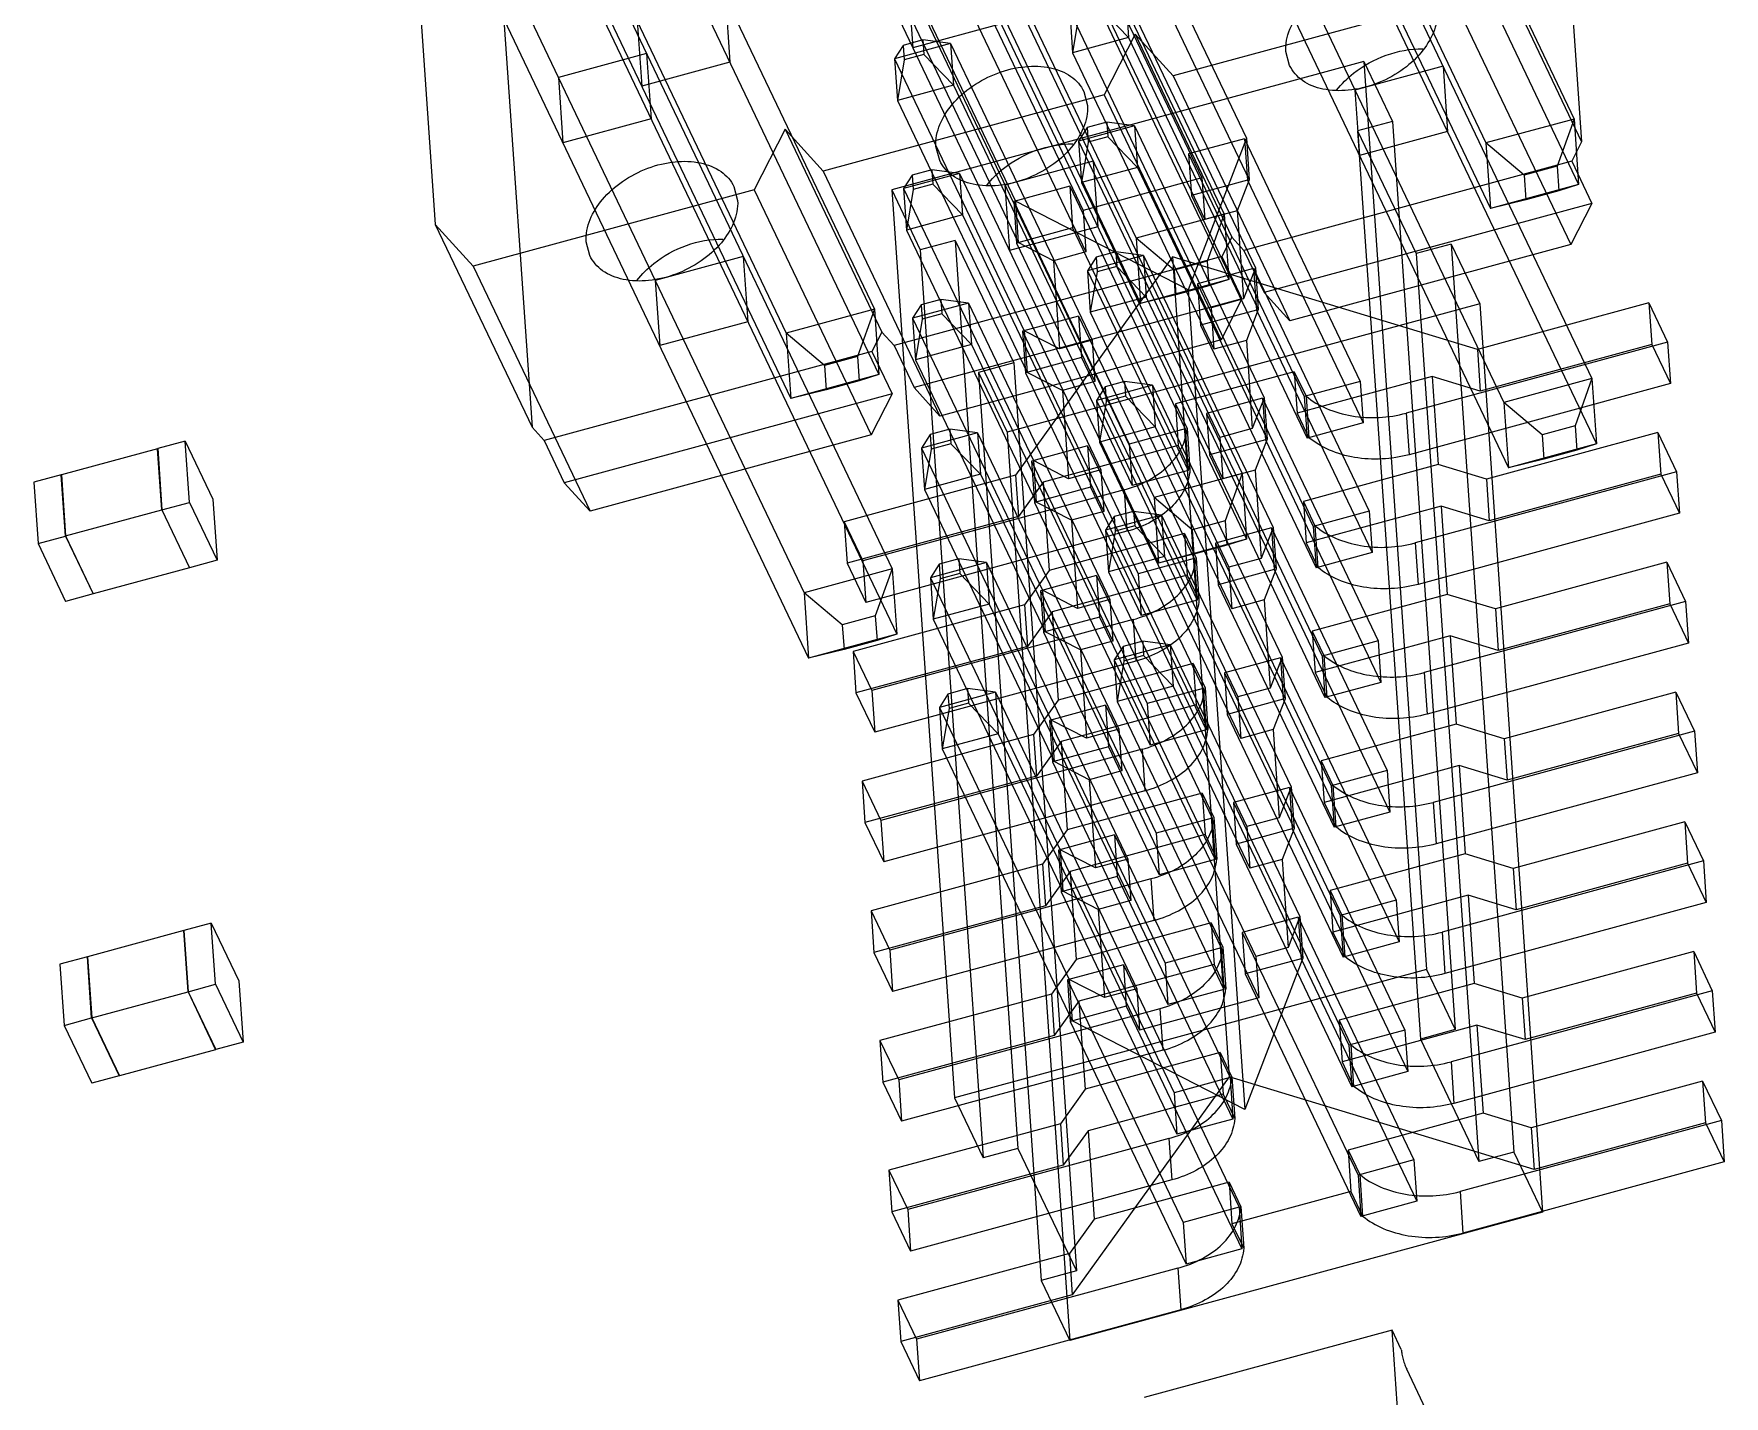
# Model space of a CAD drawing. Header units: millimetres. Extents: x 0 to 594, y 0 to 420.
# Drawn here: x 507.55 to 519.18, y 311.98 to 321.34 of the extents above; entities that cross this region are included whole.
import ezdxf

# ---------------------------------------------------------------- set-up
doc = ezdxf.new("R2010")
doc.units = ezdxf.units.MM
doc.header["$LTSCALE"] = 32.67
doc.layers.get('0').update_dxf_attribs({"linetype": 'CONTINUOUS'})

msp = doc.modelspace()

# ---------------------------------------------------------------- linework, layer by layer
at = {"color": 7, "linetype": 'CONTINUOUS'}
for p, q in [((514.624, 328.149), (518.148, 320.758)), ((514.018, 327.984), (517.542, 320.594)), ((514.655, 327.7), (518.179, 320.309)), ((514.049, 327.535), (517.573, 320.144)), ((512.217, 327.495), (515.742, 320.104)), ((511.611, 327.33), (515.136, 319.939)), ((512.249, 327.045), (515.773, 319.655)), ((509.811, 326.841), (513.336, 319.45)), ((511.642, 326.881), (515.167, 319.49)), ((509.205, 326.676), (512.729, 319.285)), ((509.842, 326.391), (513.367, 319.001)), ((514.747, 326.365), (518.271, 318.974)), ((509.236, 326.227), (512.76, 318.836)), ((514.141, 326.2), (517.665, 318.809)), ((514.778, 325.915), (518.303, 318.524)), ((512.341, 325.711), (515.865, 318.32)), ((514.172, 325.75), (517.696, 318.36)), ((511.734, 325.546), (515.259, 318.155)), ((512.372, 325.261), (515.896, 317.87)), ((511.765, 325.096), (515.29, 317.705)), ((509.934, 325.057), (513.459, 317.666)), ((509.328, 324.892), (512.852, 317.501)), ((509.965, 324.607), (513.49, 317.216)), ((509.359, 324.442), (512.883, 317.051)), ((518.002, 323.467), (518.2, 320.601)), ((510.118, 322.9), (510.316, 320.033)), ((514.617, 322.392), (515.589, 320.353)), ((515.002, 322.496), (515.894, 320.626)), ((513.799, 322.169), (514.771, 320.13)), ((515.022, 322.211), (515.914, 320.34)), ((513.414, 322.065), (514.306, 320.194)), ((514.637, 322.106), (515.609, 320.067)), ((517.535, 321.996), (518.2, 320.601)), ((513.818, 321.884), (514.791, 319.845)), ((513.433, 321.779), (514.325, 319.909)), ((513.569, 321.698), (513.6, 321.248)), ((512.311, 321.598), (512.342, 321.149)), ((515.064, 321.604), (515.956, 319.734)), ((515.064, 321.604), (515.083, 321.319)), ((517.322, 321.58), (515.39, 321.055)), ((517.322, 321.58), (518.126, 319.895)), ((510.783, 321.505), (510.981, 318.639)), ((514.679, 321.5), (515.651, 319.46)), ((514.679, 321.5), (514.698, 321.214)), ((514.745, 321.492), (514.698, 321.214)), ((515.083, 321.319), (514.879, 321.529)), ((511.705, 321.434), (511.736, 320.984)), ((514.207, 321.413), (513.6, 321.248)), ((513.86, 321.277), (513.475, 321.172)), ((513.534, 321.265), (513.475, 321.172)), ((513.669, 321.302), (513.534, 321.265)), ((513.534, 321.265), (513.541, 321.165)), ((513.86, 321.277), (513.669, 321.302)), ((513.669, 321.302), (513.676, 321.202)), ((513.86, 321.277), (513.88, 320.992)), ((513.86, 321.277), (514.833, 319.238)), ((515.083, 321.319), (514.698, 321.214)), ((515.129, 321.342), (514.916, 320.926)), ((515.083, 321.319), (515.975, 319.448)), ((515.39, 321.055), (515.129, 321.342)), ((515.129, 321.342), (515.794, 319.947)), ((511.769, 321.209), (511.163, 321.044)), ((512.342, 321.149), (511.736, 320.984)), ((511.769, 321.209), (511.8, 320.759)), ((516.703, 321.155), (513.455, 320.272)), ((513.475, 321.172), (513.495, 320.887)), ((513.475, 321.172), (514.367, 319.302)), ((513.541, 321.165), (513.495, 320.887)), ((513.676, 321.202), (513.541, 321.165)), ((513.88, 320.992), (513.676, 321.202)), ((514.698, 321.214), (515.671, 319.175)), ((516.191, 321.127), (516.166, 321.223)), ((517.247, 321.122), (516.641, 320.957)), ((516.703, 321.155), (517.134, 314.91)), ((516.703, 321.155), (516.9, 320.742)), ((517.247, 321.122), (517.278, 320.673)), ((511.163, 321.044), (511.194, 320.594)), ((515.39, 321.055), (516.193, 319.37)), ((514.916, 320.926), (512.983, 320.401)), ((513.88, 320.992), (513.495, 320.887)), ((513.495, 320.887), (514.387, 319.016)), ((513.88, 320.992), (514.852, 318.953)), ((514.776, 320.948), (514.801, 320.852)), ((514.916, 320.926), (515.72, 319.241)), ((516.641, 320.957), (516.672, 320.508)), ((511.8, 320.759), (511.194, 320.594)), ((512.722, 320.688), (512.51, 320.272)), ((512.983, 320.401), (512.722, 320.688)), ((512.722, 320.688), (513.387, 319.293)), ((515.125, 320.712), (514.74, 320.607)), ((514.799, 320.7), (514.74, 320.607)), ((514.934, 320.737), (514.799, 320.7)), ((514.799, 320.7), (514.806, 320.6)), ((515.125, 320.712), (514.934, 320.737)), ((514.934, 320.737), (514.941, 320.637)), ((515.125, 320.712), (516.017, 318.841)), ((515.125, 320.712), (515.145, 320.426)), ((516.9, 320.742), (516.659, 320.677)), ((516.659, 320.677), (517.061, 319.834)), ((516.659, 320.677), (517.091, 314.431)), ((517.278, 320.673), (516.672, 320.508)), ((516.9, 320.742), (517.331, 314.497)), ((518.148, 320.758), (517.542, 320.594)), ((518.148, 320.758), (518.032, 320.434)), ((518.148, 320.758), (518.179, 320.309)), ((513.785, 320.473), (513.759, 320.569)), ((514.74, 320.607), (515.712, 318.568)), ((514.74, 320.607), (514.76, 320.322)), ((514.806, 320.6), (514.76, 320.322)), ((514.941, 320.637), (514.806, 320.6)), ((515.145, 320.426), (514.941, 320.637)), ((515.894, 320.626), (515.494, 319.584)), ((515.882, 320.623), (515.497, 320.518)), ((515.882, 320.623), (516.677, 318.954)), ((515.882, 320.623), (515.902, 320.337)), ((515.894, 320.626), (515.914, 320.34)), ((517.804, 320.372), (517.542, 320.594)), ((517.542, 320.594), (517.573, 320.144)), ((518.2, 320.601), (518.132, 320.468)), ((514.841, 320.468), (514.234, 320.303)), ((515.145, 320.426), (514.76, 320.322)), ((514.841, 320.468), (514.872, 320.018)), ((515.145, 320.426), (516.037, 318.556)), ((515.497, 320.518), (516.292, 318.85)), ((515.497, 320.518), (515.517, 320.232)), ((518.132, 320.468), (515.877, 319.855)), ((518.032, 320.434), (517.804, 320.372)), ((518.032, 320.434), (518.043, 320.265)), ((518.132, 320.468), (518.27, 320.178)), ((512.983, 320.401), (513.787, 318.715)), ((513.922, 320.385), (513.537, 320.28)), ((513.596, 320.373), (513.537, 320.28)), ((513.731, 320.41), (513.596, 320.373)), ((513.596, 320.373), (513.603, 320.273)), ((513.738, 320.31), (513.603, 320.273)), ((513.922, 320.385), (513.731, 320.41)), ((513.731, 320.41), (513.738, 320.31)), ((513.942, 320.099), (513.738, 320.31)), ((513.922, 320.385), (513.942, 320.099)), ((513.922, 320.385), (514.894, 318.346)), ((514.234, 320.303), (514.265, 319.854)), ((514.76, 320.322), (515.732, 318.283)), ((515.589, 320.353), (514.771, 320.13)), ((515.902, 320.337), (515.517, 320.232)), ((515.589, 320.353), (515.609, 320.067)), ((515.914, 320.34), (515.832, 320.128)), ((515.902, 320.337), (516.697, 318.669)), ((518.179, 320.309), (517.573, 320.144)), ((517.804, 320.372), (517.816, 320.203)), ((518.179, 320.309), (518.043, 320.265)), ((512.51, 320.272), (510.577, 319.747)), ((512.37, 320.294), (512.395, 320.198)), ((512.51, 320.272), (513.313, 318.587)), ((513.455, 320.272), (513.886, 314.027)), ((513.455, 320.272), (513.651, 319.859)), ((513.537, 320.28), (513.557, 319.995)), ((513.537, 320.28), (514.429, 318.41)), ((513.603, 320.273), (513.557, 319.995)), ((514.679, 320.296), (514.294, 320.191)), ((514.294, 320.191), (514.313, 319.905)), ((514.294, 320.191), (515.089, 318.523)), ((515.494, 319.584), (514.306, 320.194)), ((514.306, 320.194), (514.325, 319.909)), ((514.679, 320.296), (514.698, 320.01)), ((514.679, 320.296), (515.474, 318.627)), ((515.517, 320.232), (516.312, 318.564)), ((517.816, 320.203), (517.573, 320.144)), ((518.043, 320.265), (517.816, 320.203)), ((513.942, 320.099), (513.557, 319.995)), ((513.942, 320.099), (514.914, 318.06)), ((514.771, 320.13), (514.791, 319.845)), ((515.742, 320.104), (515.136, 319.939)), ((515.832, 320.128), (515.609, 320.067)), ((515.742, 320.104), (515.625, 319.78)), ((515.742, 320.104), (515.773, 319.655)), ((515.832, 320.128), (515.874, 319.521)), ((518.27, 320.178), (516.016, 319.565)), ((518.27, 320.178), (518.126, 319.895)), ((510.577, 319.747), (510.316, 320.033)), ((510.316, 320.033), (510.981, 318.639)), ((513.557, 319.995), (514.449, 318.124)), ((514.872, 320.018), (514.265, 319.854)), ((514.698, 320.01), (514.313, 319.905)), ((514.698, 320.01), (515.494, 318.342)), ((511.378, 319.819), (511.353, 319.915)), ((513.892, 319.924), (513.651, 319.859)), ((513.651, 319.859), (514.083, 313.614)), ((513.892, 319.924), (514.323, 313.679)), ((513.892, 319.924), (514.294, 319.082)), ((514.313, 319.905), (515.109, 318.237)), ((514.568, 319.784), (514.325, 319.909)), ((514.791, 319.845), (514.568, 319.784)), ((514.996, 319.845), (514.861, 319.808)), ((515.187, 319.82), (514.996, 319.845)), ((514.996, 319.845), (515.003, 319.745)), ((515.398, 319.718), (515.136, 319.939)), ((515.136, 319.939), (515.167, 319.49)), ((515.794, 319.947), (515.726, 319.814)), ((515.877, 319.855), (515.794, 319.947)), ((515.877, 319.855), (516.016, 319.565)), ((518.126, 319.895), (516.193, 319.37)), ((517.302, 319.899), (517.061, 319.834)), ((517.061, 319.834), (517.492, 313.589)), ((517.302, 319.899), (517.733, 313.654)), ((517.302, 319.899), (517.499, 319.487)), ((510.577, 319.747), (511.38, 318.061)), ((512.434, 319.814), (511.828, 319.649)), ((512.434, 319.814), (512.465, 319.364)), ((515.726, 319.814), (513.471, 319.201)), ((515.386, 319.81), (514.307, 318.31)), ((514.568, 319.784), (514.61, 319.177)), ((515.187, 319.82), (514.802, 319.715)), ((514.861, 319.808), (514.802, 319.715)), ((514.861, 319.808), (514.868, 319.708)), ((515.003, 319.745), (514.868, 319.708)), ((515.206, 319.534), (515.003, 319.745)), ((515.187, 319.82), (516.079, 317.949)), ((515.187, 319.82), (515.206, 319.534)), ((517.484, 319.173), (515.386, 319.81)), ((515.386, 319.81), (515.775, 314.172)), ((515.625, 319.78), (515.398, 319.718)), ((515.398, 319.718), (515.41, 319.549)), ((515.944, 319.73), (515.558, 319.626)), ((515.625, 319.78), (515.637, 319.611)), ((515.726, 319.814), (515.864, 319.523)), ((515.956, 319.734), (515.874, 319.521)), ((515.944, 319.73), (516.739, 318.062)), ((515.944, 319.73), (515.963, 319.445)), ((515.956, 319.734), (515.975, 319.448)), ((511.828, 319.649), (511.859, 319.2)), ((514.802, 319.715), (515.774, 317.676)), ((514.802, 319.715), (514.821, 319.43)), ((514.868, 319.708), (514.821, 319.43)), ((515.773, 319.655), (515.167, 319.49)), ((515.637, 319.611), (515.41, 319.549)), ((515.558, 319.626), (516.354, 317.957)), ((515.558, 319.626), (515.578, 319.34)), ((515.773, 319.655), (515.637, 319.611)), ((513.984, 319.493), (513.599, 319.388)), ((515.864, 319.523), (513.609, 318.911)), ((513.793, 319.518), (513.658, 319.481)), ((513.984, 319.493), (513.793, 319.518)), ((513.793, 319.518), (513.799, 319.418)), ((513.984, 319.493), (514.003, 319.207)), ((513.984, 319.493), (514.956, 317.454)), ((517.499, 319.487), (514.25, 318.604)), ((515.206, 319.534), (514.821, 319.43)), ((515.41, 319.549), (515.167, 319.49)), ((515.206, 319.534), (516.098, 317.664)), ((515.494, 319.584), (515.883, 313.946)), ((515.874, 319.521), (515.651, 319.46)), ((515.864, 319.523), (515.72, 319.241)), ((516.193, 319.37), (516.016, 319.565)), ((518.663, 319.494), (517.484, 319.173)), ((517.499, 319.487), (517.93, 313.241)), ((518.663, 319.494), (518.791, 319.224)), ((518.663, 319.494), (518.682, 319.208)), ((513.336, 319.45), (512.729, 319.285)), ((513.336, 319.45), (513.219, 319.125)), ((513.336, 319.45), (513.367, 319.001)), ((513.658, 319.481), (513.599, 319.388)), ((513.599, 319.388), (513.618, 319.103)), ((513.599, 319.388), (514.491, 317.518)), ((513.665, 319.381), (513.618, 319.103)), ((513.658, 319.481), (513.665, 319.381)), ((513.799, 319.418), (513.665, 319.381)), ((514.003, 319.207), (513.799, 319.418)), ((514.74, 319.403), (514.355, 319.299)), ((514.74, 319.403), (514.76, 319.118)), ((514.74, 319.403), (515.536, 317.735)), ((514.821, 319.43), (515.794, 317.391)), ((515.963, 319.445), (515.578, 319.34)), ((515.651, 319.46), (515.671, 319.175)), ((515.975, 319.448), (515.894, 319.236)), ((515.963, 319.445), (516.759, 317.777)), ((512.465, 319.364), (511.859, 319.2)), ((512.992, 319.064), (512.729, 319.285)), ((512.729, 319.285), (512.76, 318.836)), ((513.387, 319.293), (513.319, 319.16)), ((513.471, 319.201), (513.387, 319.293)), ((514.355, 319.299), (514.375, 319.013)), ((514.355, 319.299), (515.151, 317.63)), ((514.61, 319.177), (514.367, 319.302)), ((514.367, 319.302), (514.387, 319.016)), ((515.578, 319.34), (516.374, 317.672)), ((513.319, 319.16), (511.064, 318.547)), ((513.319, 319.16), (513.458, 318.869)), ((513.471, 319.201), (513.609, 318.911)), ((514.003, 319.207), (513.618, 319.103)), ((515.72, 319.241), (513.787, 318.715)), ((514.003, 319.207), (514.976, 317.168)), ((514.833, 319.238), (514.61, 319.177)), ((514.833, 319.238), (514.852, 318.953)), ((515.894, 319.236), (515.671, 319.175)), ((515.894, 319.236), (515.935, 318.629)), ((518.791, 319.224), (516.994, 318.736)), ((517.484, 319.173), (517.503, 318.888)), ((518.682, 319.208), (517.503, 318.888)), ((518.682, 319.208), (518.811, 318.939)), ((518.791, 319.224), (518.811, 318.939)), ((513.219, 319.125), (512.992, 319.064)), ((512.992, 319.064), (513.003, 318.895)), ((513.219, 319.125), (513.231, 318.957)), ((513.618, 319.103), (514.51, 317.232)), ((514.294, 319.082), (514.053, 319.016)), ((514.294, 319.082), (514.725, 312.836)), ((514.76, 319.118), (514.375, 319.013)), ((514.76, 319.118), (515.556, 317.45)), ((516.224, 319.021), (515.406, 318.799)), ((516.224, 319.021), (516.305, 318.853)), ((516.224, 319.021), (516.244, 318.736)), ((513.367, 319.001), (512.76, 318.836)), ((513.231, 318.957), (513.003, 318.895)), ((513.367, 319.001), (513.231, 318.957)), ((513.787, 318.715), (513.609, 318.911)), ((514.053, 319.016), (514.484, 312.771)), ((514.053, 319.016), (514.25, 318.604)), ((514.375, 319.013), (515.171, 317.345)), ((514.629, 318.892), (514.387, 319.016)), ((514.852, 318.953), (514.629, 318.892)), ((515.248, 318.928), (514.863, 318.823)), ((514.922, 318.916), (514.863, 318.823)), ((515.057, 318.953), (514.922, 318.916)), ((514.922, 318.916), (514.929, 318.816)), ((515.248, 318.928), (515.057, 318.953)), ((515.057, 318.953), (515.064, 318.853)), ((515.248, 318.928), (516.14, 317.057)), ((515.248, 318.928), (515.268, 318.642)), ((517.173, 318.988), (516.244, 318.736)), ((516.677, 318.954), (516.292, 318.85)), ((516.677, 318.954), (516.697, 318.669)), ((518.811, 318.939), (517.014, 318.45)), ((517.503, 318.888), (517.173, 318.988)), ((517.173, 318.988), (517.214, 318.382)), ((518.271, 318.974), (517.665, 318.809)), ((518.271, 318.974), (518.155, 318.649)), ((518.271, 318.974), (518.303, 318.524)), ((513.458, 318.869), (511.203, 318.256)), ((513.003, 318.895), (512.76, 318.836)), ((513.458, 318.869), (513.313, 318.587)), ((514.629, 318.892), (514.671, 318.285)), ((514.863, 318.823), (515.836, 316.784)), ((514.863, 318.823), (514.883, 318.537)), ((514.929, 318.816), (514.883, 318.537)), ((515.064, 318.853), (514.929, 318.816)), ((515.268, 318.642), (515.064, 318.853)), ((515.406, 318.799), (515.486, 318.63)), ((515.406, 318.799), (515.426, 318.513)), ((516.005, 318.838), (515.62, 318.734)), ((516.017, 318.841), (515.935, 318.629)), ((516.005, 318.838), (516.801, 317.17)), ((516.005, 318.838), (516.025, 318.553)), ((516.017, 318.841), (516.037, 318.556)), ((516.292, 318.85), (516.312, 318.564)), ((516.305, 318.853), (516.324, 318.567)), ((517.928, 318.587), (517.665, 318.809)), ((517.665, 318.809), (517.696, 318.36)), ((515.62, 318.734), (516.416, 317.065)), ((515.62, 318.734), (515.64, 318.448)), ((516.244, 318.736), (516.324, 318.567)), ((516.994, 318.736), (517.014, 318.45)), ((511.064, 318.547), (510.981, 318.639)), ((513.313, 318.587), (511.38, 318.061)), ((514.045, 318.601), (513.66, 318.496)), ((513.719, 318.589), (513.66, 318.496)), ((513.854, 318.626), (513.719, 318.589)), ((513.719, 318.589), (513.726, 318.489)), ((514.045, 318.601), (513.854, 318.626)), ((513.854, 318.626), (513.861, 318.525)), ((514.045, 318.601), (514.065, 318.315)), ((514.045, 318.601), (515.017, 316.562)), ((514.25, 318.604), (514.681, 312.358)), ((515.268, 318.642), (514.883, 318.537)), ((515.474, 318.627), (515.089, 318.523)), ((515.268, 318.642), (516.16, 316.772)), ((515.474, 318.627), (515.494, 318.342)), ((515.486, 318.63), (515.506, 318.345)), ((515.935, 318.629), (515.712, 318.568)), ((515.712, 318.568), (515.732, 318.283)), ((516.037, 318.556), (515.955, 318.343)), ((516.697, 318.669), (516.312, 318.564)), ((518.724, 318.602), (517.545, 318.281)), ((518.155, 318.649), (517.928, 318.587)), ((517.928, 318.587), (517.939, 318.419)), ((518.155, 318.649), (518.167, 318.481)), ((518.724, 318.602), (518.853, 318.332)), ((518.724, 318.602), (518.744, 318.316)), ((508.406, 318.491), (507.744, 318.311)), ((508.406, 318.491), (508.407, 318.489)), ((508.435, 318.071), (508.406, 318.491)), ((508.596, 318.543), (508.407, 318.492)), ((508.407, 318.492), (508.436, 318.071)), ((508.596, 318.543), (508.785, 318.145)), ((508.625, 318.122), (508.596, 318.543)), ((511.064, 318.547), (511.203, 318.256)), ((513.66, 318.496), (514.552, 316.625)), ((513.66, 318.496), (513.68, 318.21)), ((513.726, 318.489), (513.68, 318.21)), ((513.861, 318.525), (513.726, 318.489)), ((514.065, 318.315), (513.861, 318.525)), ((514.802, 318.511), (514.417, 318.406)), ((515.426, 318.513), (514.497, 318.261)), ((514.802, 318.511), (514.822, 318.226)), ((514.802, 318.511), (515.597, 316.843)), ((514.883, 318.537), (515.855, 316.498)), ((515.089, 318.523), (515.109, 318.237)), ((515.426, 318.513), (515.506, 318.345)), ((516.025, 318.553), (515.64, 318.448)), ((515.64, 318.448), (516.435, 316.78)), ((516.025, 318.553), (516.82, 316.884)), ((518.303, 318.524), (517.696, 318.36)), ((518.167, 318.481), (517.939, 318.419)), ((518.303, 318.524), (518.167, 318.481)), ((514.417, 318.406), (514.437, 318.121)), ((514.417, 318.406), (515.212, 316.738)), ((514.671, 318.285), (514.429, 318.41)), ((514.429, 318.41), (514.449, 318.124)), ((514.894, 318.346), (514.671, 318.285)), ((514.894, 318.346), (514.914, 318.06)), ((515.494, 318.342), (515.109, 318.237)), ((515.955, 318.343), (515.732, 318.283)), ((515.955, 318.343), (515.997, 317.737)), ((517.214, 318.382), (516.286, 318.129)), ((518.853, 318.332), (517.056, 317.844)), ((517.545, 318.281), (517.214, 318.382)), ((517.939, 318.419), (517.696, 318.36)), ((518.853, 318.332), (518.873, 318.047)), ((507.743, 318.311), (507.554, 318.26)), ((507.554, 318.26), (507.584, 317.839)), ((507.772, 317.89), (507.743, 318.311)), ((507.743, 318.311), (507.744, 318.309)), ((507.744, 318.311), (507.773, 317.891)), ((511.38, 318.061), (511.203, 318.256)), ((514.307, 318.31), (513.128, 317.989)), ((515.054, 318.208), (513.257, 317.72)), ((514.065, 318.315), (513.68, 318.21)), ((513.68, 318.21), (514.572, 316.34)), ((514.065, 318.315), (515.037, 316.276)), ((514.307, 318.31), (514.327, 318.024)), ((514.497, 318.261), (514.327, 318.024)), ((514.822, 318.226), (514.437, 318.121)), ((514.497, 318.261), (514.539, 317.654)), ((514.822, 318.226), (515.617, 316.557)), ((515.054, 318.208), (515.073, 317.923)), ((515.865, 318.32), (515.259, 318.155)), ((515.865, 318.32), (515.749, 317.995)), ((515.865, 318.32), (515.896, 317.87)), ((517.545, 318.281), (517.565, 317.996)), ((518.744, 318.316), (517.565, 317.996)), ((518.744, 318.316), (518.873, 318.047)), ((508.436, 318.071), (508.625, 318.122)), ((508.625, 318.122), (508.815, 317.724)), ((508.785, 318.145), (508.815, 317.724)), ((514.437, 318.121), (515.232, 316.453)), ((514.691, 318), (514.449, 318.124)), ((515.521, 317.933), (515.259, 318.155)), ((515.259, 318.155), (515.29, 317.705)), ((516.286, 318.129), (516.366, 317.961)), ((516.286, 318.129), (516.305, 317.844)), ((517.234, 318.096), (516.305, 317.844)), ((517.565, 317.996), (517.234, 318.096)), ((517.234, 318.096), (517.276, 317.489)), ((507.773, 317.891), (508.435, 318.071)), ((508.435, 318.071), (508.625, 317.672)), ((508.436, 318.071), (508.626, 317.673)), ((513.128, 317.989), (513.257, 317.72)), ((513.128, 317.989), (513.148, 317.704)), ((514.327, 318.024), (513.148, 317.704)), ((514.914, 318.06), (514.691, 318)), ((514.691, 318), (514.733, 317.393)), ((515.31, 318.035), (514.925, 317.931)), ((514.984, 318.024), (514.925, 317.931)), ((515.119, 318.06), (514.984, 318.024)), ((514.984, 318.024), (514.991, 317.924)), ((515.31, 318.035), (515.119, 318.06)), ((515.119, 318.06), (515.126, 317.96)), ((515.31, 318.035), (516.202, 316.165)), ((515.31, 318.035), (515.33, 317.75)), ((515.749, 317.995), (515.521, 317.933)), ((515.749, 317.995), (515.76, 317.827)), ((516.739, 318.062), (516.354, 317.957)), ((516.739, 318.062), (516.759, 317.777)), ((518.873, 318.047), (517.076, 317.558)), ((507.584, 317.839), (507.772, 317.89)), ((507.772, 317.89), (507.962, 317.492)), ((507.773, 317.891), (507.963, 317.492)), ((515.073, 317.923), (513.276, 317.434)), ((515.468, 317.907), (514.539, 317.654)), ((514.925, 317.931), (515.897, 315.892)), ((514.925, 317.931), (514.945, 317.645)), ((514.991, 317.924), (514.945, 317.645)), ((515.126, 317.96), (514.991, 317.924)), ((515.33, 317.75), (515.126, 317.96)), ((515.896, 317.87), (515.29, 317.705)), ((515.468, 317.907), (515.548, 317.738)), ((515.468, 317.907), (515.487, 317.621)), ((515.521, 317.933), (515.533, 317.765)), ((516.067, 317.946), (515.682, 317.841)), ((515.896, 317.87), (515.76, 317.827)), ((516.079, 317.949), (515.997, 317.737)), ((516.067, 317.946), (516.862, 316.278)), ((516.067, 317.946), (516.086, 317.661)), ((516.079, 317.949), (516.098, 317.664)), ((516.354, 317.957), (516.374, 317.672)), ((516.366, 317.961), (516.386, 317.675)), ((507.584, 317.839), (507.773, 317.441)), ((515.33, 317.75), (514.945, 317.645)), ((515.533, 317.765), (515.29, 317.705)), ((515.33, 317.75), (516.222, 315.879)), ((515.76, 317.827), (515.533, 317.765)), ((515.682, 317.841), (516.477, 316.173)), ((515.682, 317.841), (515.701, 317.556)), ((516.305, 317.844), (516.386, 317.675)), ((516.759, 317.777), (516.374, 317.672)), ((517.056, 317.844), (517.076, 317.558)), ((508.625, 317.672), (507.963, 317.492)), ((508.625, 317.675), (508.625, 317.672)), ((508.815, 317.724), (508.626, 317.673)), ((513.459, 317.666), (512.852, 317.501)), ((513.148, 317.704), (513.276, 317.434)), ((513.257, 317.72), (513.276, 317.434)), ((513.459, 317.666), (513.342, 317.341)), ((513.459, 317.666), (513.49, 317.216)), ((514.107, 317.708), (513.722, 317.604)), ((513.781, 317.697), (513.722, 317.604)), ((513.916, 317.733), (513.781, 317.697)), ((513.781, 317.697), (513.788, 317.597)), ((513.923, 317.633), (513.788, 317.597)), ((514.107, 317.708), (513.916, 317.733)), ((513.916, 317.733), (513.923, 317.633)), ((514.126, 317.423), (513.923, 317.633)), ((514.107, 317.708), (515.079, 315.669)), ((514.107, 317.708), (514.126, 317.423)), ((514.539, 317.654), (514.369, 317.418)), ((514.945, 317.645), (515.917, 315.606)), ((515.536, 317.735), (515.151, 317.63)), ((515.151, 317.63), (515.171, 317.345)), ((515.536, 317.735), (515.556, 317.45)), ((515.548, 317.738), (515.568, 317.453)), ((516.086, 317.661), (515.701, 317.556)), ((515.997, 317.737), (515.774, 317.676)), ((515.774, 317.676), (515.794, 317.391)), ((516.098, 317.664), (516.017, 317.451)), ((516.086, 317.661), (516.882, 315.992)), ((518.786, 317.71), (517.607, 317.389)), ((518.786, 317.71), (518.915, 317.44)), ((518.786, 317.71), (518.806, 317.424)), ((513.722, 317.604), (514.614, 315.733)), ((513.722, 317.604), (513.741, 317.318)), ((513.788, 317.597), (513.741, 317.318)), ((514.864, 317.619), (514.478, 317.514)), ((514.478, 317.514), (514.498, 317.229)), ((514.478, 317.514), (515.274, 315.846)), ((514.733, 317.393), (514.491, 317.518)), ((514.491, 317.518), (514.51, 317.232)), ((515.487, 317.621), (514.559, 317.369)), ((514.864, 317.619), (514.883, 317.333)), ((514.864, 317.619), (515.659, 315.951)), ((515.487, 317.621), (515.568, 317.453)), ((515.701, 317.556), (516.497, 315.888)), ((507.962, 317.492), (507.773, 317.441)), ((507.962, 317.495), (507.962, 317.492)), ((513.115, 317.279), (512.852, 317.501)), ((512.852, 317.501), (512.883, 317.051)), ((514.369, 317.418), (513.19, 317.097)), ((514.126, 317.423), (513.741, 317.318)), ((514.126, 317.423), (515.099, 315.384)), ((514.369, 317.418), (514.389, 317.132)), ((514.956, 317.454), (514.733, 317.393)), ((514.956, 317.454), (514.976, 317.168)), ((515.556, 317.45), (515.171, 317.345)), ((516.017, 317.451), (515.794, 317.391)), ((516.017, 317.451), (516.059, 316.845)), ((517.276, 317.489), (516.347, 317.237)), ((518.915, 317.44), (517.118, 316.951)), ((517.607, 317.389), (517.276, 317.489)), ((518.806, 317.424), (517.627, 317.103)), ((518.806, 317.424), (518.934, 317.154)), ((518.915, 317.44), (518.934, 317.154)), ((513.342, 317.341), (513.115, 317.279)), ((513.115, 317.279), (513.127, 317.111)), ((515.115, 317.316), (513.318, 316.828)), ((513.342, 317.341), (513.354, 317.172)), ((513.741, 317.318), (514.633, 315.448)), ((514.559, 317.369), (514.389, 317.132)), ((514.883, 317.333), (514.498, 317.229)), ((514.559, 317.369), (514.6, 316.762)), ((514.883, 317.333), (515.679, 315.665)), ((515.115, 317.316), (515.135, 317.031)), ((517.607, 317.389), (517.627, 317.103)), ((513.49, 317.216), (512.883, 317.051)), ((513.354, 317.172), (513.127, 317.111)), ((513.49, 317.216), (513.354, 317.172)), ((514.498, 317.229), (515.294, 315.56)), ((514.753, 317.108), (514.51, 317.232)), ((514.976, 317.168), (514.753, 317.108)), ((515.181, 317.168), (515.046, 317.132)), ((515.371, 317.143), (515.181, 317.168)), ((515.181, 317.168), (515.187, 317.068)), ((516.347, 317.237), (516.428, 317.068)), ((516.347, 317.237), (516.367, 316.952)), ((517.296, 317.204), (516.367, 316.952)), ((516.801, 317.17), (516.416, 317.065)), ((516.801, 317.17), (516.82, 316.884)), ((517.627, 317.103), (517.296, 317.204)), ((517.296, 317.204), (517.338, 316.597)), ((513.127, 317.111), (512.883, 317.051)), ((513.19, 317.097), (513.318, 316.828)), ((513.19, 317.097), (513.209, 316.812)), ((514.389, 317.132), (513.209, 316.812)), ((514.753, 317.108), (514.795, 316.501)), ((515.371, 317.143), (514.986, 317.039)), ((515.046, 317.132), (514.986, 317.039)), ((515.046, 317.132), (515.052, 317.031)), ((515.187, 317.068), (515.052, 317.031)), ((515.391, 316.858), (515.187, 317.068)), ((515.371, 317.143), (516.263, 315.273)), ((515.371, 317.143), (515.391, 316.858)), ((516.128, 317.054), (515.743, 316.949)), ((516.14, 317.057), (516.059, 316.845)), ((516.128, 317.054), (516.924, 315.386)), ((516.128, 317.054), (516.148, 316.768)), ((516.14, 317.057), (516.16, 316.772)), ((516.416, 317.065), (516.435, 316.78)), ((516.428, 317.068), (516.447, 316.783)), ((518.934, 317.154), (517.137, 316.666)), ((515.135, 317.031), (513.338, 316.542)), ((515.529, 317.015), (514.6, 316.762)), ((514.986, 317.039), (515.959, 315)), ((514.986, 317.039), (515.006, 316.753)), ((515.052, 317.031), (515.006, 316.753)), ((515.529, 317.015), (515.61, 316.846)), ((515.529, 317.015), (515.549, 316.729)), ((515.743, 316.949), (516.539, 315.281)), ((515.743, 316.949), (515.763, 316.664)), ((516.367, 316.952), (516.447, 316.783)), ((517.118, 316.951), (517.137, 316.666)), ((513.209, 316.812), (513.338, 316.542)), ((513.318, 316.828), (513.338, 316.542)), ((514.168, 316.816), (513.783, 316.712)), ((513.977, 316.841), (513.842, 316.804)), ((514.168, 316.816), (513.977, 316.841)), ((513.977, 316.841), (513.984, 316.741)), ((514.168, 316.816), (515.141, 314.777)), ((514.168, 316.816), (514.188, 316.531)), ((515.391, 316.858), (515.006, 316.753)), ((515.597, 316.843), (515.212, 316.738)), ((515.391, 316.858), (516.283, 314.987)), ((515.597, 316.843), (515.617, 316.557)), ((515.61, 316.846), (515.629, 316.561)), ((516.059, 316.845), (515.836, 316.784)), ((516.82, 316.884), (516.435, 316.78)), ((518.848, 316.817), (517.668, 316.497)), ((518.848, 316.817), (518.976, 316.548)), ((518.848, 316.817), (518.867, 316.532)), ((513.842, 316.804), (513.783, 316.712)), ((513.783, 316.712), (514.675, 314.841)), ((513.783, 316.712), (513.803, 316.426)), ((513.849, 316.704), (513.803, 316.426)), ((513.842, 316.804), (513.849, 316.704)), ((513.984, 316.741), (513.849, 316.704)), ((514.188, 316.531), (513.984, 316.741)), ((514.6, 316.762), (514.43, 316.526)), ((514.925, 316.727), (514.54, 316.622)), ((515.549, 316.729), (514.62, 316.477)), ((514.925, 316.727), (514.945, 316.441)), ((514.925, 316.727), (515.721, 315.058)), ((515.006, 316.753), (515.979, 314.714)), ((515.212, 316.738), (515.232, 316.453)), ((515.549, 316.729), (515.629, 316.561)), ((516.148, 316.768), (515.763, 316.664)), ((515.836, 316.784), (515.855, 316.498)), ((516.16, 316.772), (516.078, 316.559)), ((516.148, 316.768), (516.944, 315.1)), ((514.54, 316.622), (515.336, 314.954)), ((514.54, 316.622), (514.56, 316.337)), ((514.795, 316.501), (514.552, 316.625)), ((514.552, 316.625), (514.572, 316.34)), ((515.763, 316.664), (516.559, 314.995)), ((517.338, 316.597), (516.409, 316.345)), ((517.668, 316.497), (517.338, 316.597)), ((514.43, 316.526), (513.251, 316.205)), ((514.188, 316.531), (513.803, 316.426)), ((514.188, 316.531), (515.16, 314.492)), ((514.43, 316.526), (514.45, 316.24)), ((514.62, 316.477), (514.45, 316.24)), ((514.62, 316.477), (514.662, 315.87)), ((515.017, 316.562), (514.795, 316.501)), ((515.017, 316.562), (515.037, 316.276)), ((515.617, 316.557), (515.232, 316.453)), ((516.078, 316.559), (515.855, 316.498)), ((516.078, 316.559), (516.12, 315.952)), ((518.976, 316.548), (517.179, 316.059)), ((517.668, 316.497), (517.688, 316.211)), ((518.867, 316.532), (517.688, 316.211)), ((518.867, 316.532), (518.996, 316.262)), ((518.976, 316.548), (518.996, 316.262)), ((515.177, 316.424), (513.38, 315.935)), ((513.803, 316.426), (514.695, 314.556)), ((514.945, 316.441), (514.56, 316.337)), ((514.945, 316.441), (515.74, 314.773)), ((515.177, 316.424), (515.197, 316.138)), ((514.45, 316.24), (513.271, 315.92)), ((514.56, 316.337), (515.355, 314.668)), ((514.814, 316.215), (514.572, 316.34)), ((515.037, 316.276), (514.814, 316.215)), ((516.409, 316.345), (516.489, 316.176)), ((516.409, 316.345), (516.429, 316.059)), ((517.357, 316.312), (516.429, 316.059)), ((516.862, 316.278), (516.477, 316.173)), ((516.862, 316.278), (516.882, 315.992)), ((518.996, 316.262), (517.199, 315.774)), ((517.688, 316.211), (517.357, 316.312)), ((517.357, 316.312), (517.399, 315.705)), ((513.251, 316.205), (513.38, 315.935)), ((513.251, 316.205), (513.271, 315.92)), ((515.197, 316.138), (513.4, 315.65)), ((515.591, 316.122), (514.662, 315.87)), ((514.814, 316.215), (514.856, 315.609)), ((515.591, 316.122), (515.671, 315.954)), ((515.591, 316.122), (515.61, 315.837)), ((516.19, 316.162), (515.805, 316.057)), ((516.202, 316.165), (516.12, 315.952)), ((516.19, 316.162), (516.985, 314.493)), ((516.19, 316.162), (516.21, 315.876)), ((516.202, 316.165), (516.222, 315.879)), ((516.477, 316.173), (516.497, 315.888)), ((516.489, 316.176), (516.509, 315.891)), ((515.805, 316.057), (516.6, 314.389)), ((515.805, 316.057), (515.825, 315.771)), ((516.429, 316.059), (516.509, 315.891)), ((517.179, 316.059), (517.199, 315.774)), ((513.271, 315.92), (513.4, 315.65)), ((513.38, 315.935), (513.4, 315.65)), ((515.659, 315.951), (515.274, 315.846)), ((515.659, 315.951), (515.679, 315.665)), ((515.671, 315.954), (515.691, 315.668)), ((516.12, 315.952), (515.897, 315.892)), ((515.897, 315.892), (515.917, 315.606)), ((516.882, 315.992), (516.497, 315.888)), ((518.909, 315.925), (517.73, 315.605)), ((518.909, 315.925), (519.038, 315.656)), ((518.909, 315.925), (518.929, 315.64)), ((514.662, 315.87), (514.492, 315.633)), ((514.987, 315.835), (514.602, 315.73)), ((515.61, 315.837), (514.682, 315.584)), ((514.987, 315.835), (515.782, 314.166)), ((514.987, 315.835), (515.006, 315.549)), ((515.274, 315.846), (515.294, 315.56)), ((515.61, 315.837), (515.691, 315.668)), ((516.21, 315.876), (515.825, 315.771)), ((515.825, 315.771), (516.62, 314.103)), ((516.222, 315.879), (516.14, 315.667)), ((516.21, 315.876), (517.005, 314.208)), ((514.602, 315.73), (515.397, 314.062)), ((514.602, 315.73), (514.621, 315.444)), ((514.856, 315.609), (514.614, 315.733)), ((514.614, 315.733), (514.633, 315.448)), ((515.079, 315.669), (514.856, 315.609)), ((515.079, 315.669), (515.099, 315.384)), ((515.679, 315.665), (515.294, 315.56)), ((516.14, 315.667), (515.917, 315.606)), ((516.14, 315.667), (516.182, 315.06)), ((517.399, 315.705), (516.47, 315.453)), ((519.038, 315.656), (517.241, 315.167)), ((517.73, 315.605), (517.399, 315.705)), ((519.038, 315.656), (519.057, 315.37)), ((514.492, 315.633), (513.313, 315.313)), ((514.492, 315.633), (514.512, 315.348)), ((514.682, 315.584), (514.512, 315.348)), ((515.006, 315.549), (514.621, 315.444)), ((514.682, 315.584), (514.724, 314.978)), ((515.006, 315.549), (515.802, 313.881)), ((517.73, 315.605), (517.75, 315.319)), ((518.929, 315.64), (517.75, 315.319)), ((518.929, 315.64), (519.057, 315.37)), ((515.238, 315.532), (513.441, 315.043)), ((514.621, 315.444), (515.417, 313.776)), ((514.876, 315.323), (514.633, 315.448)), ((515.238, 315.532), (515.258, 315.246)), ((516.47, 315.453), (516.551, 315.284)), ((516.47, 315.453), (516.49, 315.167)), ((517.419, 315.42), (516.49, 315.167)), ((517.75, 315.319), (517.419, 315.42)), ((517.419, 315.42), (517.461, 314.813)), ((513.313, 315.313), (513.441, 315.043)), ((513.313, 315.313), (513.333, 315.027)), ((514.512, 315.348), (513.333, 315.027)), ((515.099, 315.384), (514.876, 315.323)), ((514.876, 315.323), (514.918, 314.717)), ((516.924, 315.386), (516.539, 315.281)), ((516.924, 315.386), (516.944, 315.1)), ((519.057, 315.37), (517.26, 314.882)), ((508.775, 315.229), (508.587, 315.177)), ((508.775, 315.229), (508.965, 314.831)), ((508.804, 314.808), (508.775, 315.229)), ((515.258, 315.246), (513.461, 314.758)), ((515.652, 315.23), (514.724, 314.978)), ((515.652, 315.23), (515.733, 315.062)), ((515.652, 315.23), (515.672, 314.945)), ((516.251, 315.269), (515.866, 315.165)), ((516.263, 315.273), (516.182, 315.06)), ((516.251, 315.269), (517.047, 313.601)), ((516.251, 315.269), (516.271, 314.984)), ((516.263, 315.273), (516.283, 314.987)), ((516.539, 315.281), (516.559, 314.995)), ((516.551, 315.284), (516.571, 314.999)), ((508.586, 315.177), (507.924, 314.997)), ((508.586, 315.177), (508.587, 315.175)), ((508.615, 314.756), (508.586, 315.177)), ((508.587, 315.177), (508.616, 314.757)), ((515.866, 315.165), (516.662, 313.496)), ((515.866, 315.165), (515.886, 314.879)), ((516.49, 315.167), (516.571, 314.999)), ((516.944, 315.1), (516.559, 314.995)), ((517.241, 315.167), (517.26, 314.882)), ((507.923, 314.997), (507.734, 314.946)), ((507.923, 314.997), (507.924, 314.994)), ((507.952, 314.576), (507.923, 314.997)), ((507.924, 314.997), (507.953, 314.576)), ((513.333, 315.027), (513.461, 314.758)), ((513.441, 315.043), (513.461, 314.758)), ((514.724, 314.978), (514.554, 314.741)), ((515.721, 315.058), (515.336, 314.954)), ((515.336, 314.954), (515.355, 314.668)), ((515.721, 315.058), (515.74, 314.773)), ((515.733, 315.062), (515.752, 314.776)), ((516.283, 314.987), (515.883, 313.946)), ((516.271, 314.984), (515.886, 314.879)), ((516.182, 315.06), (515.959, 315)), ((515.959, 315), (515.979, 314.714)), ((516.271, 314.984), (517.067, 313.316)), ((518.971, 315.033), (517.792, 314.712)), ((518.971, 315.033), (519.099, 314.763)), ((518.971, 315.033), (518.99, 314.747)), ((507.734, 314.946), (507.763, 314.525)), ((517.134, 314.91), (513.886, 314.027)), ((515.048, 314.942), (514.663, 314.838)), ((514.663, 314.838), (515.459, 313.169)), ((514.663, 314.838), (514.683, 314.552)), ((514.918, 314.717), (514.675, 314.841)), ((514.675, 314.841), (514.695, 314.556)), ((515.672, 314.945), (514.743, 314.692)), ((515.048, 314.942), (515.844, 313.274)), ((515.048, 314.942), (515.068, 314.657)), ((515.672, 314.945), (515.752, 314.776)), ((515.886, 314.879), (516.682, 313.211)), ((517.134, 314.91), (517.331, 314.497)), ((507.953, 314.576), (508.615, 314.756)), ((508.615, 314.756), (508.805, 314.358)), ((508.616, 314.757), (508.804, 314.808)), ((508.616, 314.757), (508.806, 314.359)), ((508.804, 314.808), (508.994, 314.41)), ((508.965, 314.831), (508.994, 314.41)), ((514.554, 314.741), (513.374, 314.421)), ((514.554, 314.741), (514.573, 314.456)), ((515.141, 314.777), (514.918, 314.717)), ((515.141, 314.777), (515.16, 314.492)), ((515.74, 314.773), (515.355, 314.668)), ((517.461, 314.813), (516.532, 314.56)), ((519.099, 314.763), (517.302, 314.275)), ((517.792, 314.712), (517.461, 314.813)), ((518.99, 314.747), (517.811, 314.427)), ((518.99, 314.747), (519.119, 314.478)), ((519.099, 314.763), (519.119, 314.478)), ((515.3, 314.64), (513.503, 314.151)), ((514.743, 314.692), (514.573, 314.456)), ((515.068, 314.657), (514.683, 314.552)), ((514.743, 314.692), (514.785, 314.086)), ((515.068, 314.657), (515.864, 312.989)), ((515.979, 314.714), (515.16, 314.492)), ((515.3, 314.64), (515.32, 314.354)), ((517.792, 314.712), (517.811, 314.427)), ((507.763, 314.525), (507.952, 314.576)), ((507.763, 314.525), (507.953, 314.127)), ((507.952, 314.576), (508.142, 314.178)), ((507.953, 314.576), (508.143, 314.178)), ((514.683, 314.552), (515.479, 312.884)), ((515.883, 313.946), (514.695, 314.556)), ((516.532, 314.56), (516.612, 314.392)), ((516.532, 314.56), (516.552, 314.275)), ((517.48, 314.527), (516.552, 314.275)), ((516.985, 314.493), (516.6, 314.389)), ((516.985, 314.493), (517.005, 314.208)), ((517.331, 314.497), (517.091, 314.431)), ((517.811, 314.427), (517.48, 314.527)), ((517.48, 314.527), (517.522, 313.921)), ((508.994, 314.41), (508.806, 314.359)), ((513.374, 314.421), (513.503, 314.151)), ((513.374, 314.421), (513.394, 314.135)), ((514.573, 314.456), (513.394, 314.135)), ((516.6, 314.389), (516.62, 314.103)), ((516.612, 314.392), (516.632, 314.106)), ((517.091, 314.431), (517.492, 313.589)), ((519.119, 314.478), (517.322, 313.989)), ((508.805, 314.358), (508.143, 314.178)), ((508.805, 314.361), (508.805, 314.358)), ((515.32, 314.354), (513.523, 313.866)), ((515.714, 314.338), (514.785, 314.086)), ((515.714, 314.338), (515.794, 314.17)), ((515.714, 314.338), (515.734, 314.053)), ((516.552, 314.275), (516.632, 314.106)), ((517.302, 314.275), (517.322, 313.989)), ((508.142, 314.178), (507.953, 314.127)), ((508.141, 314.181), (508.142, 314.178)), ((513.503, 314.151), (513.523, 313.866)), ((515.775, 314.172), (514.696, 312.671)), ((515.782, 314.166), (515.397, 314.062)), ((517.873, 313.535), (515.775, 314.172)), ((515.782, 314.166), (515.802, 313.881)), ((515.794, 314.17), (515.814, 313.884)), ((517.005, 314.208), (516.62, 314.103)), ((519.032, 314.141), (517.853, 313.82)), ((519.032, 314.141), (519.161, 313.871)), ((519.032, 314.141), (519.052, 313.855)), ((513.394, 314.135), (513.523, 313.866)), ((513.886, 314.027), (514.083, 313.614)), ((514.785, 314.086), (514.615, 313.849)), ((515.734, 314.053), (514.805, 313.8)), ((515.397, 314.062), (515.417, 313.776)), ((515.734, 314.053), (515.814, 313.884)), ((517.522, 313.921), (516.594, 313.668)), ((517.853, 313.82), (517.522, 313.921)), ((514.615, 313.849), (513.436, 313.529)), ((514.615, 313.849), (514.635, 313.564)), ((514.805, 313.8), (514.635, 313.564)), ((514.805, 313.8), (514.847, 313.193)), ((515.802, 313.881), (515.417, 313.776)), ((519.161, 313.871), (517.364, 313.383)), ((517.853, 313.82), (517.873, 313.535)), ((519.052, 313.855), (517.873, 313.535)), ((519.052, 313.855), (519.181, 313.586)), ((519.161, 313.871), (519.181, 313.586)), ((515.362, 313.747), (513.565, 313.259)), ((514.323, 313.679), (514.083, 313.614)), ((514.323, 313.679), (514.725, 312.836)), ((515.362, 313.747), (515.381, 313.462)), ((514.635, 313.564), (513.456, 313.243)), ((516.594, 313.668), (516.674, 313.5)), ((516.594, 313.668), (516.613, 313.383)), ((517.047, 313.601), (516.662, 313.496)), ((517.047, 313.601), (517.067, 313.316)), ((519.181, 313.586), (517.384, 313.097)), ((517.733, 313.654), (517.492, 313.589)), ((517.733, 313.654), (517.93, 313.241)), ((513.436, 313.529), (513.565, 313.259)), ((513.436, 313.529), (513.456, 313.243)), ((515.381, 313.462), (513.584, 312.973)), ((515.776, 313.446), (514.847, 313.193)), ((515.776, 313.446), (515.856, 313.277)), ((515.776, 313.446), (515.795, 313.16)), ((516.662, 313.496), (516.682, 313.211)), ((516.674, 313.5), (516.694, 313.214)), ((516.613, 313.383), (515.795, 313.16)), ((516.613, 313.383), (516.694, 313.214)), ((517.364, 313.383), (517.384, 313.097)), ((513.456, 313.243), (513.584, 312.973)), ((513.565, 313.259), (513.584, 312.973)), ((517.93, 313.241), (514.681, 312.358)), ((515.844, 313.274), (515.459, 313.169)), ((515.844, 313.274), (515.864, 312.989)), ((515.856, 313.277), (515.876, 312.992)), ((517.067, 313.316), (516.682, 313.211)), ((514.847, 313.193), (514.677, 312.957)), ((515.459, 313.169), (515.479, 312.884)), ((515.795, 313.16), (515.876, 312.992)), ((515.864, 312.989), (515.479, 312.884)), ((514.677, 312.957), (513.498, 312.636)), ((514.677, 312.957), (514.696, 312.671)), ((515.423, 312.855), (513.626, 312.367)), ((514.725, 312.836), (514.484, 312.771)), ((514.484, 312.771), (514.681, 312.358)), ((515.423, 312.855), (515.443, 312.57)), ((513.498, 312.636), (513.626, 312.367)), ((513.498, 312.636), (513.517, 312.351)), ((514.696, 312.671), (513.517, 312.351)), ((515.443, 312.57), (513.646, 312.081)), ((516.897, 312.43), (515.192, 311.966)), ((516.96, 312.297), (516.897, 312.43)), ((517.047, 310.252), (516.897, 312.43)), ((513.517, 312.351), (513.646, 312.081)), ((513.626, 312.367), (513.646, 312.081)), ((517.503, 311.099), (516.997, 312.16))]:
    msp.add_line(p, q, dxfattribs=at)
for points, knots in [([(516.166, 321.223), (516.159, 321.326), (516.24, 321.494), (516.415, 321.646), (516.587, 321.736), (516.771, 321.78), (516.947, 321.775), (517.095, 321.719), (517.163, 321.643), (517.183, 321.602)], [0, 0, 0, 0, 0.22977, 0.36898, 0.514507, 0.656456, 0.786095, 0.899249, 1, 1, 1, 1]), ([(517.208, 321.506), (517.215, 321.403), (517.133, 321.235), (516.959, 321.083), (516.786, 320.993), (516.602, 320.949), (516.426, 320.954), (516.278, 321.01), (516.211, 321.086), (516.191, 321.127)], [0, 0, 0, 0, 0.22977, 0.36898, 0.514507, 0.656456, 0.786095, 0.899249, 1, 1, 1, 1]), ([(516.515, 320.956), (516.549, 321), (516.708, 321.157), (516.939, 321.244), (517.107, 321.241)], [0, 0, 0, 0, 0.245931, 1, 1, 1, 1]), ([(513.759, 320.569), (513.752, 320.672), (513.834, 320.84), (514.008, 320.991), (514.181, 321.082), (514.365, 321.126), (514.541, 321.121), (514.689, 321.065), (514.757, 320.989), (514.776, 320.948)], [0, 0, 0, 0, 0.22977, 0.36898, 0.514507, 0.656456, 0.786095, 0.899249, 1, 1, 1, 1]), ([(514.801, 320.852), (514.809, 320.749), (514.727, 320.581), (514.552, 320.429), (514.38, 320.339), (514.196, 320.294), (514.02, 320.3), (513.872, 320.356), (513.804, 320.432), (513.785, 320.473)], [0, 0, 0, 0, 0.22977, 0.36898, 0.514507, 0.656456, 0.786095, 0.899249, 1, 1, 1, 1]), ([(514.109, 320.302), (514.142, 320.346), (514.302, 320.503), (514.532, 320.59), (514.7, 320.587)], [0, 0, 0, 0, 0.245931, 1, 1, 1, 1]), ([(511.353, 319.915), (511.346, 320.018), (511.428, 320.186), (511.602, 320.337), (511.774, 320.427), (511.959, 320.472), (512.134, 320.467), (512.283, 320.41), (512.35, 320.335), (512.37, 320.294)], [0, 0, 0, 0, 0.22977, 0.36898, 0.514507, 0.656456, 0.786095, 0.899249, 1, 1, 1, 1]), ([(512.395, 320.198), (512.402, 320.095), (512.32, 319.926), (512.146, 319.775), (511.974, 319.685), (511.789, 319.64), (511.614, 319.645), (511.465, 319.702), (511.398, 319.778), (511.378, 319.819)], [0, 0, 0, 0, 0.22977, 0.36898, 0.514507, 0.656456, 0.786095, 0.899249, 1, 1, 1, 1]), ([(511.703, 319.648), (511.736, 319.692), (511.895, 319.849), (512.126, 319.936), (512.294, 319.933)], [0, 0, 0, 0, 0.245931, 1, 1, 1, 1]), ([(516.305, 318.853), (516.347, 318.818), (516.448, 318.759), (516.621, 318.71), (516.808, 318.7), (516.933, 318.719), (516.994, 318.736)], [0, 0, 0, 0, 0.228488, 0.477208, 0.738074, 1, 1, 1, 1]), ([(515.054, 318.208), (515.112, 318.224), (515.222, 318.267), (515.36, 318.365), (515.455, 318.488), (515.483, 318.584), (515.486, 318.63)], [0, 0, 0, 0, 0.283981, 0.54639, 0.783327, 1, 1, 1, 1]), ([(517.014, 318.45), (516.953, 318.434), (516.827, 318.414), (516.64, 318.424), (516.468, 318.473), (516.367, 318.532), (516.324, 318.567)], [0, 0, 0, 0, 0.261926, 0.522792, 0.771512, 1, 1, 1, 1]), ([(515.506, 318.345), (515.503, 318.299), (515.475, 318.203), (515.38, 318.08), (515.242, 317.982), (515.132, 317.939), (515.073, 317.923)], [0, 0, 0, 0, 0.216673, 0.45361, 0.716019, 1, 1, 1, 1]), ([(516.366, 317.961), (516.409, 317.926), (516.509, 317.867), (516.682, 317.818), (516.869, 317.807), (516.995, 317.827), (517.056, 317.844)], [0, 0, 0, 0, 0.228488, 0.477208, 0.738074, 1, 1, 1, 1]), ([(515.115, 317.316), (515.174, 317.332), (515.284, 317.375), (515.422, 317.473), (515.517, 317.596), (515.545, 317.692), (515.548, 317.738)], [0, 0, 0, 0, 0.283981, 0.54639, 0.783327, 1, 1, 1, 1]), ([(517.076, 317.558), (517.015, 317.542), (516.889, 317.522), (516.702, 317.532), (516.529, 317.581), (516.428, 317.64), (516.386, 317.675)], [0, 0, 0, 0, 0.261926, 0.522792, 0.771512, 1, 1, 1, 1]), ([(515.568, 317.453), (515.565, 317.407), (515.537, 317.311), (515.442, 317.187), (515.303, 317.089), (515.194, 317.047), (515.135, 317.031)], [0, 0, 0, 0, 0.216673, 0.45361, 0.716019, 1, 1, 1, 1]), ([(516.428, 317.068), (516.47, 317.033), (516.571, 316.974), (516.744, 316.926), (516.931, 316.915), (517.057, 316.935), (517.118, 316.951)], [0, 0, 0, 0, 0.228488, 0.477208, 0.738074, 1, 1, 1, 1]), ([(515.177, 316.424), (515.235, 316.44), (515.345, 316.483), (515.483, 316.581), (515.579, 316.704), (515.607, 316.8), (515.61, 316.846)], [0, 0, 0, 0, 0.283981, 0.54639, 0.783327, 1, 1, 1, 1]), ([(517.137, 316.666), (517.076, 316.649), (516.951, 316.63), (516.763, 316.64), (516.591, 316.689), (516.49, 316.748), (516.447, 316.783)], [0, 0, 0, 0, 0.261926, 0.522792, 0.771512, 1, 1, 1, 1]), ([(515.197, 316.138), (515.255, 316.155), (515.365, 316.197), (515.503, 316.295), (515.598, 316.418), (515.626, 316.514), (515.629, 316.561)], [0, 0, 0, 0, 0.285301, 0.546392, 0.782252, 1, 1, 1, 1]), ([(516.489, 316.176), (516.532, 316.141), (516.633, 316.082), (516.805, 316.033), (516.992, 316.023), (517.118, 316.043), (517.179, 316.059)], [0, 0, 0, 0, 0.228488, 0.477208, 0.738074, 1, 1, 1, 1]), ([(515.671, 315.954), (515.668, 315.908), (515.64, 315.811), (515.545, 315.689), (515.407, 315.59), (515.297, 315.548), (515.238, 315.532)], [0, 0, 0, 0, 0.217748, 0.453608, 0.714699, 1, 1, 1, 1]), ([(517.199, 315.774), (517.138, 315.757), (517.012, 315.738), (516.825, 315.748), (516.652, 315.797), (516.551, 315.856), (516.509, 315.891)], [0, 0, 0, 0, 0.261926, 0.522792, 0.771512, 1, 1, 1, 1]), ([(515.258, 315.246), (515.317, 315.263), (515.427, 315.305), (515.565, 315.403), (515.66, 315.526), (515.687, 315.622), (515.691, 315.668)], [0, 0, 0, 0, 0.285301, 0.546392, 0.782252, 1, 1, 1, 1]), ([(516.551, 315.284), (516.593, 315.249), (516.694, 315.19), (516.867, 315.141), (517.054, 315.131), (517.18, 315.15), (517.241, 315.167)], [0, 0, 0, 0, 0.228488, 0.477208, 0.738074, 1, 1, 1, 1]), ([(515.733, 315.062), (515.729, 315.015), (515.702, 314.919), (515.606, 314.796), (515.469, 314.698), (515.359, 314.656), (515.3, 314.64)], [0, 0, 0, 0, 0.217748, 0.453608, 0.714699, 1, 1, 1, 1]), ([(517.26, 314.882), (517.199, 314.865), (517.074, 314.845), (516.887, 314.856), (516.714, 314.905), (516.613, 314.964), (516.571, 314.999)], [0, 0, 0, 0, 0.261926, 0.522792, 0.771512, 1, 1, 1, 1]), ([(515.32, 314.354), (515.378, 314.37), (515.489, 314.413), (515.626, 314.511), (515.722, 314.634), (515.749, 314.73), (515.752, 314.776)], [0, 0, 0, 0, 0.285301, 0.546392, 0.782252, 1, 1, 1, 1]), ([(516.612, 314.392), (516.655, 314.357), (516.756, 314.298), (516.929, 314.249), (517.116, 314.239), (517.241, 314.258), (517.302, 314.275)], [0, 0, 0, 0, 0.228488, 0.477208, 0.738074, 1, 1, 1, 1]), ([(515.362, 313.747), (515.42, 313.763), (515.53, 313.806), (515.668, 313.904), (515.763, 314.027), (515.791, 314.123), (515.794, 314.17)], [0, 0, 0, 0, 0.283981, 0.54639, 0.783327, 1, 1, 1, 1]), ([(517.322, 313.989), (517.261, 313.973), (517.135, 313.953), (516.948, 313.964), (516.776, 314.012), (516.675, 314.071), (516.632, 314.106)], [0, 0, 0, 0, 0.261926, 0.522792, 0.771512, 1, 1, 1, 1]), ([(515.814, 313.884), (515.811, 313.838), (515.783, 313.742), (515.688, 313.619), (515.55, 313.521), (515.44, 313.478), (515.381, 313.462)], [0, 0, 0, 0, 0.216673, 0.45361, 0.716019, 1, 1, 1, 1]), ([(516.674, 313.5), (516.716, 313.465), (516.817, 313.406), (516.99, 313.357), (517.177, 313.347), (517.303, 313.366), (517.364, 313.383)], [0, 0, 0, 0, 0.228488, 0.477208, 0.738074, 1, 1, 1, 1]), ([(515.423, 312.855), (515.482, 312.871), (515.592, 312.914), (515.73, 313.012), (515.825, 313.135), (515.853, 313.231), (515.856, 313.277)], [0, 0, 0, 0, 0.283981, 0.54639, 0.783327, 1, 1, 1, 1]), ([(516.694, 313.214), (516.737, 313.179), (516.837, 313.12), (517.01, 313.072), (517.197, 313.061), (517.322, 313.081), (517.384, 313.097)], [0, 0, 0, 0, 0.22964, 0.477208, 0.736806, 1, 1, 1, 1]), ([(515.876, 312.992), (515.873, 312.946), (515.845, 312.85), (515.749, 312.726), (515.611, 312.628), (515.501, 312.586), (515.443, 312.57)], [0, 0, 0, 0, 0.216673, 0.45361, 0.716019, 1, 1, 1, 1]), ([(516.96, 312.297), (516.961, 312.286), (516.964, 312.263), (516.972, 312.228), (516.983, 312.193), (516.992, 312.17), (516.997, 312.16)], [0, 0, 0, 0, 0.226979, 0.495448, 0.766295, 1, 1, 1, 1])]:
    msp.add_open_spline(points, degree=3, knots=knots, dxfattribs=at)

doc.saveas('drawing.dxf')
